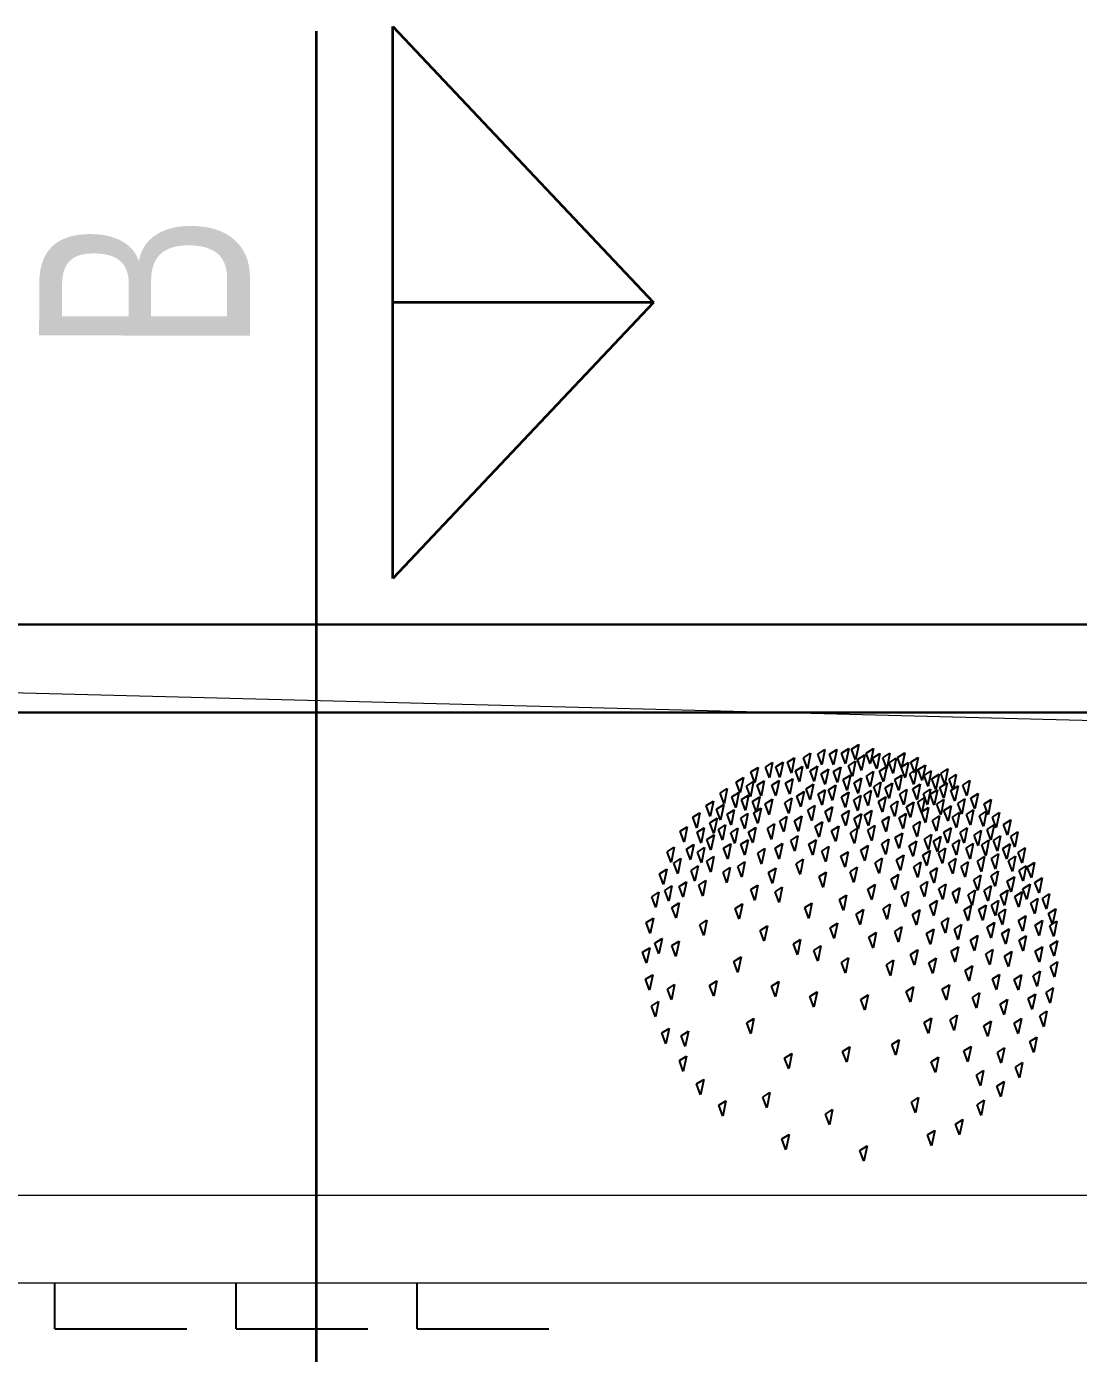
# Model space of a CAD drawing. Header units: inches. Extents: x -7543 to -822, y 102837 to 190349.
# Drawn here: x -837.17709 to -837.16512, y 102837.14328 to 102837.1584 of the extents above; entities that cross this region are included whole.
import ezdxf

# ---------------------------------------------------------------- set-up
doc = ezdxf.new("R2010")
doc.units = ezdxf.units.IN
doc.header["$MEASUREMENT"] = 0
doc.linetypes.add('ACAD_ISO03W100', pattern=[30, 12, -18])
doc.linetypes.add('DASHED2', pattern=[9.525, 6.35, -3.175])
for name, color, linetype, lineweight in [('ARSA', 7, 'Continuous', 30), ('BİTKİ', 96, 'Continuous', 25), ('TARAMA', 8, 'Continuous', 25), ('YAZI', 7, 'Continuous', 25), ('ÇEKME MESAFESİ', 7, 'Continuous', 20)]:
    doc.layers.add(name, color=color, linetype=linetype, lineweight=lineweight)
doc.layers.add('BALKON', color=7, linetype='Continuous', lineweight=20, true_color=0xffaaa9)
doc.layers.add('DUVAR', color=7, linetype='Continuous', lineweight=35, true_color=0xfc4642)
doc.styles.add('İSİM', font='arial.ttf', dxfattribs={"width": 0.7, "height": 50})

msp = doc.modelspace()

# ---------------------------------------------------------------- linework, layer by layer
at = {"layer": 'ARSA', "color": 40}
for p, q in [((-837.183996, 102837.151588), (-837.134602, 102837.151588)), ((-837.183996, 102837.150588), (-837.135602, 102837.150588))]:
    msp.add_line(p, q, dxfattribs=at)
at = {"layer": 'BALKON'}
for p, q in [((-837.185746, 102837.145087), (-837.147621, 102837.145087)), ((-837.185746, 102837.144087), (-837.147621, 102837.144087))]:
    msp.add_line(p, q, dxfattribs=at)
at = {"layer": 'BİTKİ'}
for p, q in [((-837.168247, 102837.150069), (-837.168166, 102837.150121)), ((-837.168166, 102837.150121), (-837.168202, 102837.149946)), ((-837.168085, 102837.150112), (-837.168003, 102837.150164)), ((-837.168039, 102837.149989), (-837.168085, 102837.150112)), ((-837.168003, 102837.150164), (-837.168039, 102837.149989)), ((-837.16795, 102837.150112), (-837.167868, 102837.150165)), ((-837.167904, 102837.14999), (-837.16795, 102837.150112)), ((-837.167868, 102837.150165), (-837.167904, 102837.14999)), ((-837.167812, 102837.150124), (-837.167731, 102837.150177)), ((-837.167767, 102837.150002), (-837.167812, 102837.150124)), ((-837.167731, 102837.150177), (-837.167767, 102837.150002)), ((-837.167654, 102837.150046), (-837.167699, 102837.150168)), ((-837.167618, 102837.150221), (-837.167654, 102837.150046)), ((-837.167533, 102837.150123), (-837.167451, 102837.150175)), ((-837.167487, 102837.15), (-837.167533, 102837.150123)), ((-837.167451, 102837.150175), (-837.167487, 102837.15)), ((-837.167459, 102837.150065), (-837.167377, 102837.150118)), ((-837.167377, 102837.150118), (-837.167413, 102837.149943)), ((-837.167345, 102837.150071), (-837.167264, 102837.150124)), ((-837.167264, 102837.150124), (-837.167299, 102837.149949)), ((-837.167176, 102837.150075), (-837.167094, 102837.150127)), ((-837.167094, 102837.150127), (-837.16713, 102837.149952)), ((-837.168846, 102837.149909), (-837.168764, 102837.149961)), ((-837.168764, 102837.149961), (-837.1688, 102837.149786)), ((-837.16868, 102837.149963), (-837.168598, 102837.150015)), ((-837.168634, 102837.14984), (-837.16868, 102837.149963)), ((-837.168598, 102837.150015), (-837.168634, 102837.14984)), ((-837.168561, 102837.149968), (-837.168479, 102837.15002)), ((-837.168515, 102837.149845), (-837.168561, 102837.149968)), ((-837.168479, 102837.15002), (-837.168515, 102837.149845)), ((-837.168429, 102837.150019), (-837.168348, 102837.150071)), ((-837.168383, 102837.149896), (-837.168429, 102837.150019)), ((-837.168348, 102837.150071), (-837.168383, 102837.149896)), ((-837.168339, 102837.14992), (-837.168257, 102837.149972)), ((-837.168257, 102837.149972), (-837.168293, 102837.149797)), ((-837.168202, 102837.149946), (-837.168247, 102837.150069)), ((-837.16817, 102837.149923), (-837.168088, 102837.149976)), ((-837.168088, 102837.149976), (-837.168124, 102837.149801)), ((-837.167904, 102837.149913), (-837.167822, 102837.149965)), ((-837.167822, 102837.149965), (-837.167858, 102837.14979)), ((-837.167734, 102837.149979), (-837.167653, 102837.150031)), ((-837.167689, 102837.149856), (-837.167734, 102837.149979)), ((-837.167653, 102837.150031), (-837.167689, 102837.149856)), ((-837.167631, 102837.15005), (-837.167549, 102837.150102)), ((-837.167585, 102837.149927), (-837.167631, 102837.15005)), ((-837.167549, 102837.150102), (-837.167585, 102837.149927)), ((-837.167413, 102837.149943), (-837.167459, 102837.150065)), ((-837.167381, 102837.149919), (-837.167299, 102837.149972)), ((-837.167299, 102837.149949), (-837.167345, 102837.150071)), ((-837.167299, 102837.149972), (-837.167335, 102837.149797)), ((-837.167271, 102837.150014), (-837.16719, 102837.150066)), ((-837.167225, 102837.149891), (-837.167271, 102837.150014)), ((-837.16719, 102837.150066), (-837.167225, 102837.149891)), ((-837.16713, 102837.149952), (-837.167176, 102837.150075)), ((-837.167134, 102837.149964), (-837.167052, 102837.150016)), ((-837.167088, 102837.149841), (-837.167134, 102837.149964)), ((-837.167052, 102837.150016), (-837.167088, 102837.149841)), ((-837.167023, 102837.150021), (-837.166941, 102837.150073)), ((-837.166977, 102837.149898), (-837.167023, 102837.150021)), ((-837.166941, 102837.150073), (-837.166977, 102837.149898)), ((-837.16694, 102837.149936), (-837.166858, 102837.149988)), ((-837.166858, 102837.149988), (-837.166894, 102837.149813)), ((-837.169012, 102837.149792), (-837.16893, 102837.149845)), ((-837.16893, 102837.149845), (-837.168966, 102837.14967)), ((-837.1688, 102837.149786), (-837.168846, 102837.149909)), ((-837.168606, 102837.14976), (-837.168525, 102837.149813)), ((-837.168525, 102837.149813), (-837.168561, 102837.149638)), ((-837.16845, 102837.14978), (-837.168368, 102837.149832)), ((-837.168368, 102837.149832), (-837.168404, 102837.149657)), ((-837.168293, 102837.149797), (-837.168339, 102837.14992)), ((-837.168124, 102837.149801), (-837.16817, 102837.149923)), ((-837.168045, 102837.149889), (-837.167963, 102837.149941)), ((-837.167999, 102837.149766), (-837.168045, 102837.149889)), ((-837.167963, 102837.149941), (-837.167999, 102837.149766)), ((-837.167858, 102837.14979), (-837.167904, 102837.149913)), ((-837.167794, 102837.149821), (-837.167713, 102837.149873)), ((-837.167749, 102837.149698), (-837.167794, 102837.149821)), ((-837.167713, 102837.149873), (-837.167749, 102837.149698)), ((-837.167531, 102837.149861), (-837.16745, 102837.149913)), ((-837.16745, 102837.149913), (-837.167486, 102837.149738)), ((-837.167335, 102837.149797), (-837.167381, 102837.149919)), ((-837.167037, 102837.149888), (-837.166955, 102837.14994)), ((-837.166991, 102837.149765), (-837.167037, 102837.149888)), ((-837.166955, 102837.14994), (-837.166991, 102837.149765)), ((-837.166894, 102837.149813), (-837.16694, 102837.149936)), ((-837.166874, 102837.149868), (-837.166793, 102837.14992)), ((-837.166828, 102837.149745), (-837.166874, 102837.149868)), ((-837.166793, 102837.14992), (-837.166828, 102837.149745)), ((-837.166738, 102837.149708), (-837.166784, 102837.149831)), ((-837.166702, 102837.149883), (-837.166738, 102837.149708)), ((-837.166683, 102837.149891), (-837.166602, 102837.149943)), ((-837.166637, 102837.149768), (-837.166683, 102837.149891)), ((-837.166602, 102837.149943), (-837.166637, 102837.149768)), ((-837.166588, 102837.149827), (-837.166507, 102837.14988)), ((-837.166543, 102837.149705), (-837.166588, 102837.149827)), ((-837.166507, 102837.14988), (-837.166543, 102837.149705)), ((-837.166433, 102837.14976), (-837.166352, 102837.149812)), ((-837.166352, 102837.149812), (-837.166388, 102837.149637)), ((-837.169197, 102837.149668), (-837.169115, 102837.149721)), ((-837.169151, 102837.149546), (-837.169197, 102837.149668)), ((-837.169115, 102837.149721), (-837.169151, 102837.149546)), ((-837.169064, 102837.149624), (-837.168982, 102837.149676)), ((-837.168982, 102837.149676), (-837.169018, 102837.149501)), ((-837.168966, 102837.14967), (-837.169012, 102837.149792)), ((-837.168895, 102837.149748), (-837.168814, 102837.1498)), ((-837.16885, 102837.149625), (-837.168895, 102837.149748)), ((-837.168814, 102837.1498), (-837.16885, 102837.149625)), ((-837.168775, 102837.149757), (-837.168694, 102837.149809)), ((-837.16873, 102837.149634), (-837.168775, 102837.149757)), ((-837.168694, 102837.149809), (-837.16873, 102837.149634)), ((-837.168561, 102837.149638), (-837.168606, 102837.14976)), ((-837.168404, 102837.149657), (-837.16845, 102837.14978)), ((-837.168322, 102837.149633), (-837.16824, 102837.149685)), ((-837.168215, 102837.149716), (-837.168134, 102837.149768)), ((-837.168081, 102837.149654), (-837.167999, 102837.149706)), ((-837.167961, 102837.149704), (-837.167879, 102837.149757)), ((-837.167814, 102837.149627), (-837.167732, 102837.149679)), ((-837.16727, 102837.149605), (-837.167316, 102837.149727)), ((-837.167, 102837.149716), (-837.166918, 102837.149768)), ((-837.166918, 102837.149768), (-837.166954, 102837.149593)), ((-837.1668, 102837.149711), (-837.166835, 102837.149536)), ((-837.166804, 102837.149654), (-837.166722, 102837.149706)), ((-837.166722, 102837.149706), (-837.166758, 102837.149531)), ((-837.166693, 102837.149731), (-837.166612, 102837.149784)), ((-837.166647, 102837.149609), (-837.166693, 102837.149731)), ((-837.166612, 102837.149784), (-837.166647, 102837.149609)), ((-837.166568, 102837.149697), (-837.166486, 102837.14975)), ((-837.166522, 102837.149575), (-837.166568, 102837.149697)), ((-837.166486, 102837.14975), (-837.166522, 102837.149575)), ((-837.166388, 102837.149637), (-837.166433, 102837.14976)), ((-837.16634, 102837.14961), (-837.166258, 102837.149662)), ((-837.166258, 102837.149662), (-837.166294, 102837.149487)), ((-837.169354, 102837.149525), (-837.169272, 102837.149577)), ((-837.169308, 102837.149402), (-837.169354, 102837.149525)), ((-837.169272, 102837.149577), (-837.169308, 102837.149402)), ((-837.169236, 102837.149484), (-837.169155, 102837.149537)), ((-837.169155, 102837.149537), (-837.16919, 102837.149361)), ((-837.169018, 102837.149501), (-837.169064, 102837.149624)), ((-837.168954, 102837.149594), (-837.168873, 102837.149646)), ((-837.168873, 102837.149646), (-837.168908, 102837.149471)), ((-837.168826, 102837.149571), (-837.168744, 102837.149624)), ((-837.168744, 102837.149624), (-837.16878, 102837.149449)), ((-837.168682, 102837.149544), (-837.1686, 102837.149597)), ((-837.1686, 102837.149597), (-837.168636, 102837.149422)), ((-837.16846, 102837.149558), (-837.168378, 102837.149611)), ((-837.168414, 102837.149436), (-837.16846, 102837.149558)), ((-837.167918, 102837.14951), (-837.167954, 102837.149335)), ((-837.167768, 102837.149504), (-837.167814, 102837.149627)), ((-837.167673, 102837.149588), (-837.167592, 102837.149641)), ((-837.167208, 102837.149401), (-837.167254, 102837.149524)), ((-837.166865, 102837.149616), (-837.1669, 102837.149441)), ((-837.166758, 102837.149531), (-837.166804, 102837.149654)), ((-837.166728, 102837.149542), (-837.166647, 102837.149594)), ((-837.166682, 102837.149419), (-837.166728, 102837.149542)), ((-837.166647, 102837.149594), (-837.166682, 102837.149419)), ((-837.166647, 102837.14947), (-837.166565, 102837.149522)), ((-837.166565, 102837.149522), (-837.166601, 102837.149347)), ((-837.16649, 102837.149551), (-837.166409, 102837.149604)), ((-837.166445, 102837.149429), (-837.16649, 102837.149551)), ((-837.166409, 102837.149604), (-837.166445, 102837.149429)), ((-837.166294, 102837.149487), (-837.16634, 102837.14961)), ((-837.16619, 102837.149544), (-837.166108, 102837.149596)), ((-837.166144, 102837.149421), (-837.16619, 102837.149544)), ((-837.166108, 102837.149596), (-837.166144, 102837.149421)), ((-837.169508, 102837.149392), (-837.169426, 102837.149445)), ((-837.169462, 102837.14927), (-837.169508, 102837.149392)), ((-837.169426, 102837.149445), (-837.169462, 102837.14927)), ((-837.169312, 102837.14933), (-837.16923, 102837.149383)), ((-837.16923, 102837.149383), (-837.169266, 102837.149208)), ((-837.16919, 102837.149361), (-837.169236, 102837.149484)), ((-837.169117, 102837.149427), (-837.169036, 102837.149479)), ((-837.169072, 102837.149304), (-837.169117, 102837.149427)), ((-837.169036, 102837.149479), (-837.169072, 102837.149304)), ((-837.16747, 102837.149471), (-837.167506, 102837.149295)), ((-837.166779, 102837.149356), (-837.166697, 102837.149409)), ((-837.166733, 102837.149234), (-837.166779, 102837.149356)), ((-837.166697, 102837.149409), (-837.166733, 102837.149234)), ((-837.166601, 102837.149347), (-837.166647, 102837.14947)), ((-837.16655, 102837.149393), (-837.166469, 102837.149446)), ((-837.166505, 102837.149271), (-837.16655, 102837.149393)), ((-837.166469, 102837.149446), (-837.166505, 102837.149271)), ((-837.166391, 102837.149425), (-837.166309, 102837.149477)), ((-837.166345, 102837.149302), (-837.166391, 102837.149425)), ((-837.166309, 102837.149477), (-837.166345, 102837.149302)), ((-837.166243, 102837.149409), (-837.166162, 102837.149462)), ((-837.166198, 102837.149287), (-837.166243, 102837.149409)), ((-837.166162, 102837.149462), (-837.166198, 102837.149287)), ((-837.166096, 102837.149394), (-837.166015, 102837.149446)), ((-837.166051, 102837.149271), (-837.166096, 102837.149394)), ((-837.166015, 102837.149446), (-837.166051, 102837.149271)), ((-837.165968, 102837.149309), (-837.165887, 102837.149362)), ((-837.165887, 102837.149362), (-837.165923, 102837.149187)), ((-837.169652, 102837.149233), (-837.169571, 102837.149285)), ((-837.169606, 102837.14911), (-837.169652, 102837.149233)), ((-837.169571, 102837.149285), (-837.169606, 102837.14911)), ((-837.169459, 102837.149221), (-837.169378, 102837.149274)), ((-837.169413, 102837.149099), (-837.169459, 102837.149221)), ((-837.169378, 102837.149274), (-837.169413, 102837.149099)), ((-837.169266, 102837.149208), (-837.169312, 102837.14933)), ((-837.169215, 102837.149254), (-837.169133, 102837.149307)), ((-837.169169, 102837.149132), (-837.169215, 102837.149254)), ((-837.169133, 102837.149307), (-837.169169, 102837.149132)), ((-837.169074, 102837.149216), (-837.168993, 102837.149268)), ((-837.169029, 102837.149093), (-837.169074, 102837.149216)), ((-837.168993, 102837.149268), (-837.169029, 102837.149093)), ((-837.168871, 102837.149222), (-837.168789, 102837.149275)), ((-837.168471, 102837.149227), (-837.168517, 102837.14935)), ((-837.168068, 102837.149167), (-837.168113, 102837.149289)), ((-837.168032, 102837.149342), (-837.168068, 102837.149167)), ((-837.16788, 102837.149115), (-837.167926, 102837.149238)), ((-837.167844, 102837.14929), (-837.16788, 102837.149115)), ((-837.167667, 102837.149095), (-837.167713, 102837.149217)), ((-837.167631, 102837.14927), (-837.167667, 102837.149095)), ((-837.167469, 102837.149123), (-837.167515, 102837.149246)), ((-837.167433, 102837.149299), (-837.167469, 102837.149123)), ((-837.167202, 102837.149161), (-837.16712, 102837.149213)), ((-837.16712, 102837.149213), (-837.167156, 102837.149038)), ((-837.166998, 102837.149292), (-837.166917, 102837.149344)), ((-837.166952, 102837.149169), (-837.166998, 102837.149292)), ((-837.166917, 102837.149344), (-837.166952, 102837.149169)), ((-837.166648, 102837.149221), (-837.166566, 102837.149273)), ((-837.166602, 102837.149098), (-837.166648, 102837.149221)), ((-837.166566, 102837.149273), (-837.166602, 102837.149098)), ((-837.166463, 102837.14922), (-837.166382, 102837.149273)), ((-837.166417, 102837.149098), (-837.166463, 102837.14922)), ((-837.166382, 102837.149273), (-837.166417, 102837.149098)), ((-837.166304, 102837.149189), (-837.166222, 102837.149242)), ((-837.166222, 102837.149242), (-837.166258, 102837.149066)), ((-837.166157, 102837.149253), (-837.166076, 102837.149305)), ((-837.166112, 102837.14913), (-837.166157, 102837.149253)), ((-837.166076, 102837.149305), (-837.166112, 102837.14913)), ((-837.165923, 102837.149187), (-837.165968, 102837.149309)), ((-837.165887, 102837.149175), (-837.165806, 102837.149227)), ((-837.165806, 102837.149227), (-837.165842, 102837.149052)), ((-837.169579, 102837.14903), (-837.169497, 102837.149082)), ((-837.169497, 102837.149082), (-837.169533, 102837.148907)), ((-837.169347, 102837.149141), (-837.169265, 102837.149193)), ((-837.169301, 102837.149018), (-837.169347, 102837.149141)), ((-837.169265, 102837.149193), (-837.169301, 102837.149018)), ((-837.168392, 102837.149129), (-837.168311, 102837.149181)), ((-837.168311, 102837.149181), (-837.168347, 102837.149006)), ((-837.168186, 102837.149085), (-837.168104, 102837.149137)), ((-837.16814, 102837.148962), (-837.168186, 102837.149085)), ((-837.168104, 102837.149137), (-837.16814, 102837.148962)), ((-837.168039, 102837.149008), (-837.167957, 102837.14906)), ((-837.167957, 102837.14906), (-837.167993, 102837.148885)), ((-837.167594, 102837.149019), (-837.167512, 102837.149071)), ((-837.167512, 102837.149071), (-837.167548, 102837.148896)), ((-837.167355, 102837.149091), (-837.167274, 102837.149143)), ((-837.16731, 102837.148968), (-837.167355, 102837.149091)), ((-837.167274, 102837.149143), (-837.16731, 102837.148968)), ((-837.167156, 102837.149038), (-837.167202, 102837.149161)), ((-837.167043, 102837.149067), (-837.166961, 102837.14912)), ((-837.166997, 102837.148945), (-837.167043, 102837.149067)), ((-837.166961, 102837.14912), (-837.166997, 102837.148945)), ((-837.16687, 102837.149145), (-837.166789, 102837.149197)), ((-837.166825, 102837.149022), (-837.16687, 102837.149145)), ((-837.166789, 102837.149197), (-837.166825, 102837.149022)), ((-837.166765, 102837.14912), (-837.166683, 102837.149173)), ((-837.166719, 102837.148997), (-837.166765, 102837.14912)), ((-837.166683, 102837.149173), (-837.166719, 102837.148997)), ((-837.166551, 102837.149082), (-837.16647, 102837.149135)), ((-837.166506, 102837.14896), (-837.166551, 102837.149082)), ((-837.16647, 102837.149135), (-837.166506, 102837.14896)), ((-837.166395, 102837.14904), (-837.166313, 102837.149092)), ((-837.166313, 102837.149092), (-837.166349, 102837.148917)), ((-837.166258, 102837.149066), (-837.166304, 102837.149189)), ((-837.166216, 102837.149078), (-837.166135, 102837.149131)), ((-837.166171, 102837.148955), (-837.166216, 102837.149078)), ((-837.166135, 102837.149131), (-837.166171, 102837.148955)), ((-837.166085, 102837.149129), (-837.166003, 102837.149182)), ((-837.166039, 102837.149007), (-837.166085, 102837.149129)), ((-837.166003, 102837.149182), (-837.166039, 102837.149007)), ((-837.165976, 102837.149037), (-837.165894, 102837.14909)), ((-837.165894, 102837.14909), (-837.16593, 102837.148915)), ((-837.165842, 102837.149052), (-837.165887, 102837.149175)), ((-837.1698, 102837.148999), (-837.169718, 102837.149051)), ((-837.169754, 102837.148876), (-837.1698, 102837.148999)), ((-837.169718, 102837.149051), (-837.169754, 102837.148876)), ((-837.169723, 102837.14887), (-837.169642, 102837.148922)), ((-837.169642, 102837.148922), (-837.169677, 102837.148747)), ((-837.169533, 102837.148907), (-837.169579, 102837.14903)), ((-837.169454, 102837.148996), (-837.169372, 102837.149048)), ((-837.169408, 102837.148873), (-837.169454, 102837.148996)), ((-837.169372, 102837.149048), (-837.169408, 102837.148873)), ((-837.168331, 102837.148863), (-837.168249, 102837.148915)), ((-837.168249, 102837.148915), (-837.168285, 102837.14874)), ((-837.167993, 102837.148885), (-837.168039, 102837.149008)), ((-837.16782, 102837.148948), (-837.167739, 102837.149)), ((-837.167774, 102837.148825), (-837.16782, 102837.148948)), ((-837.167739, 102837.149), (-837.167774, 102837.148825)), ((-837.167548, 102837.148896), (-837.167594, 102837.149019)), ((-837.167431, 102837.148875), (-837.16735, 102837.148927)), ((-837.16735, 102837.148927), (-837.167386, 102837.148752)), ((-837.167187, 102837.148908), (-837.167106, 102837.14896)), ((-837.167141, 102837.148785), (-837.167187, 102837.148908)), ((-837.167106, 102837.14896), (-837.167141, 102837.148785)), ((-837.166886, 102837.148962), (-837.166805, 102837.149015)), ((-837.166841, 102837.14884), (-837.166886, 102837.148962)), ((-837.166805, 102837.149015), (-837.166841, 102837.14884)), ((-837.166711, 102837.148989), (-837.16663, 102837.149042)), ((-837.166665, 102837.148867), (-837.166711, 102837.148989)), ((-837.16663, 102837.149042), (-837.166665, 102837.148867)), ((-837.166349, 102837.148917), (-837.166395, 102837.14904)), ((-837.166267, 102837.148893), (-837.166185, 102837.148945)), ((-837.166185, 102837.148945), (-837.166221, 102837.14877)), ((-837.166107, 102837.148924), (-837.166026, 102837.148976)), ((-837.166062, 102837.148801), (-837.166107, 102837.148924)), ((-837.166026, 102837.148976), (-837.166062, 102837.148801)), ((-837.16593, 102837.148915), (-837.165976, 102837.149037)), ((-837.165913, 102837.148896), (-837.165832, 102837.148948)), ((-837.165832, 102837.148948), (-837.165868, 102837.148773)), ((-837.165804, 102837.14899), (-837.165722, 102837.149043)), ((-837.165758, 102837.148868), (-837.165804, 102837.14899)), ((-837.165722, 102837.149043), (-837.165758, 102837.148868)), ((-837.169885, 102837.148748), (-837.169804, 102837.148801)), ((-837.169804, 102837.148801), (-837.16984, 102837.148626)), ((-837.169677, 102837.148747), (-837.169723, 102837.14887)), ((-837.169527, 102837.148787), (-837.169446, 102837.14884)), ((-837.169482, 102837.148665), (-837.169527, 102837.148787)), ((-837.169446, 102837.14884), (-837.169482, 102837.148665)), ((-837.168644, 102837.148762), (-837.168562, 102837.148814)), ((-837.168285, 102837.14874), (-837.168331, 102837.148863)), ((-837.168068, 102837.148717), (-837.167987, 102837.148769)), ((-837.167987, 102837.148769), (-837.168022, 102837.148594)), ((-837.167717, 102837.14877), (-837.167636, 102837.148823)), ((-837.167672, 102837.148648), (-837.167717, 102837.14877)), ((-837.167636, 102837.148823), (-837.167672, 102837.148648)), ((-837.167386, 102837.148752), (-837.167431, 102837.148875)), ((-837.16699, 102837.148829), (-837.166909, 102837.148881)), ((-837.166944, 102837.148706), (-837.16699, 102837.148829)), ((-837.166909, 102837.148881), (-837.166944, 102837.148706)), ((-837.166806, 102837.148766), (-837.166724, 102837.148818)), ((-837.16676, 102837.148643), (-837.166806, 102837.148766)), ((-837.166724, 102837.148818), (-837.16676, 102837.148643)), ((-837.166221, 102837.14877), (-837.166267, 102837.148893)), ((-837.166111, 102837.148726), (-837.16603, 102837.148778)), ((-837.16603, 102837.148778), (-837.166065, 102837.148603)), ((-837.165868, 102837.148773), (-837.165913, 102837.148896)), ((-837.165792, 102837.148788), (-837.16571, 102837.14884)), ((-837.165746, 102837.148665), (-837.165792, 102837.148788)), ((-837.16571, 102837.14884), (-837.165746, 102837.148665)), ((-837.165698, 102837.148824), (-837.165616, 102837.148877)), ((-837.165652, 102837.148702), (-837.165698, 102837.148824)), ((-837.165616, 102837.148877), (-837.165652, 102837.148702)), ((-837.16984, 102837.148626), (-837.169885, 102837.148748)), ((-837.169825, 102837.148558), (-837.169744, 102837.14861)), ((-837.169744, 102837.14861), (-837.16978, 102837.148435)), ((-837.169661, 102837.148604), (-837.16958, 102837.148657)), ((-837.169616, 102837.148481), (-837.169661, 102837.148604)), ((-837.16958, 102837.148657), (-837.169616, 102837.148481)), ((-837.169439, 102837.148618), (-837.169358, 102837.148671)), ((-837.169393, 102837.148495), (-837.169439, 102837.148618)), ((-837.169358, 102837.148671), (-837.169393, 102837.148495)), ((-837.168848, 102837.148569), (-837.168766, 102837.148621)), ((-837.168766, 102837.148621), (-837.168802, 102837.148446)), ((-837.168022, 102837.148594), (-837.168068, 102837.148717)), ((-837.167514, 102837.148573), (-837.167432, 102837.148626)), ((-837.167432, 102837.148626), (-837.167468, 102837.148451)), ((-837.167247, 102837.148687), (-837.167166, 102837.14874)), ((-837.167202, 102837.148565), (-837.167247, 102837.148687)), ((-837.167166, 102837.14874), (-837.167202, 102837.148565)), ((-837.166916, 102837.148609), (-837.166834, 102837.148662)), ((-837.16687, 102837.148487), (-837.166916, 102837.148609)), ((-837.166834, 102837.148662), (-837.16687, 102837.148487)), ((-837.166706, 102837.148577), (-837.166625, 102837.148629)), ((-837.166308, 102837.14868), (-837.166227, 102837.148732)), ((-837.166263, 102837.148557), (-837.166308, 102837.14868)), ((-837.166227, 102837.148732), (-837.166263, 102837.148557)), ((-837.16619, 102837.14856), (-837.166108, 102837.148613)), ((-837.166108, 102837.148613), (-837.166144, 102837.148438)), ((-837.166065, 102837.148603), (-837.166111, 102837.148726)), ((-837.165927, 102837.148663), (-837.165845, 102837.148715)), ((-837.165881, 102837.14854), (-837.165927, 102837.148663)), ((-837.165845, 102837.148715), (-837.165881, 102837.14854)), ((-837.165749, 102837.148577), (-837.165667, 102837.148629)), ((-837.165667, 102837.148629), (-837.165703, 102837.148454)), ((-837.165611, 102837.148651), (-837.165529, 102837.148703)), ((-837.165565, 102837.148528), (-837.165611, 102837.148651)), ((-837.165529, 102837.148703), (-837.165565, 102837.148528)), ((-837.169928, 102837.148363), (-837.169974, 102837.148486)), ((-837.167837, 102837.148454), (-837.167756, 102837.148507)), ((-837.167792, 102837.148332), (-837.167837, 102837.148454)), ((-837.167756, 102837.148507), (-837.167792, 102837.148332)), ((-837.167468, 102837.148451), (-837.167514, 102837.148573)), ((-837.167132, 102837.148494), (-837.167051, 102837.148546)), ((-837.167086, 102837.148371), (-837.167132, 102837.148494)), ((-837.167051, 102837.148546), (-837.167086, 102837.148371)), ((-837.16666, 102837.148454), (-837.166706, 102837.148577)), ((-837.166372, 102837.14851), (-837.16629, 102837.148563)), ((-837.16629, 102837.148563), (-837.166326, 102837.148388)), ((-837.166144, 102837.148438), (-837.16619, 102837.14856)), ((-837.166002, 102837.148509), (-837.165921, 102837.148561)), ((-837.165957, 102837.148386), (-837.166002, 102837.148509)), ((-837.165921, 102837.148561), (-837.165957, 102837.148386)), ((-837.16584, 102837.148489), (-837.165758, 102837.148542)), ((-837.165794, 102837.148367), (-837.16584, 102837.148489)), ((-837.165758, 102837.148542), (-837.165794, 102837.148367)), ((-837.165703, 102837.148454), (-837.165749, 102837.148577)), ((-837.165658, 102837.148415), (-837.165577, 102837.148467)), ((-837.165577, 102837.148467), (-837.165613, 102837.148292)), ((-837.165527, 102837.148466), (-837.165445, 102837.148519)), ((-837.165481, 102837.148344), (-837.165527, 102837.148466)), ((-837.165445, 102837.148519), (-837.165481, 102837.148344)), ((-837.168232, 102837.148363), (-837.16815, 102837.148415)), ((-837.168186, 102837.14824), (-837.168232, 102837.148363)), ((-837.16815, 102837.148415), (-837.168186, 102837.14824)), ((-837.167647, 102837.14829), (-837.167565, 102837.148343)), ((-837.167565, 102837.148343), (-837.167601, 102837.148168)), ((-837.167339, 102837.148351), (-837.167258, 102837.148404)), ((-837.167293, 102837.148229), (-837.167339, 102837.148351)), ((-837.167258, 102837.148404), (-837.167293, 102837.148229)), ((-837.167004, 102837.148285), (-837.166923, 102837.148337)), ((-837.166923, 102837.148337), (-837.166959, 102837.148162)), ((-837.166807, 102837.148393), (-837.166725, 102837.148445)), ((-837.166761, 102837.14827), (-837.166807, 102837.148393)), ((-837.166725, 102837.148445), (-837.166761, 102837.14827)), ((-837.166107, 102837.148392), (-837.166025, 102837.148445)), ((-837.166025, 102837.148445), (-837.166061, 102837.14827)), ((-837.166028, 102837.148292), (-837.165946, 102837.148344)), ((-837.165946, 102837.148344), (-837.165982, 102837.148169)), ((-837.165613, 102837.148292), (-837.165658, 102837.148415)), ((-837.165455, 102837.148297), (-837.165374, 102837.14835)), ((-837.165374, 102837.14835), (-837.16541, 102837.148175)), ((-837.169956, 102837.148245), (-837.169992, 102837.14807)), ((-837.167942, 102837.148134), (-837.16786, 102837.148187)), ((-837.16786, 102837.148187), (-837.167896, 102837.148012)), ((-837.167601, 102837.148168), (-837.167647, 102837.14829)), ((-837.166959, 102837.148162), (-837.167004, 102837.148285)), ((-837.165982, 102837.148169), (-837.166028, 102837.148292)), ((-837.165797, 102837.148216), (-837.165715, 102837.148269)), ((-837.165751, 102837.148094), (-837.165797, 102837.148216)), ((-837.165715, 102837.148269), (-837.165751, 102837.148094)), ((-837.165609, 102837.148165), (-837.165527, 102837.148217)), ((-837.165563, 102837.148042), (-837.165609, 102837.148165)), ((-837.165527, 102837.148217), (-837.165563, 102837.148042)), ((-837.16541, 102837.148175), (-837.165455, 102837.148297)), ((-837.165443, 102837.148157), (-837.165362, 102837.148209)), ((-837.165397, 102837.148034), (-837.165443, 102837.148157)), ((-837.165362, 102837.148209), (-837.165397, 102837.148034)), ((-837.168362, 102837.14795), (-837.16828, 102837.148002)), ((-837.16828, 102837.148002), (-837.168316, 102837.147827)), ((-837.167896, 102837.148012), (-837.167942, 102837.148134)), ((-837.167501, 102837.148026), (-837.167419, 102837.148079)), ((-837.167455, 102837.147903), (-837.167501, 102837.148026)), ((-837.167419, 102837.148079), (-837.167455, 102837.147903)), ((-837.167208, 102837.148092), (-837.167127, 102837.148144)), ((-837.167163, 102837.147969), (-837.167208, 102837.148092)), ((-837.167127, 102837.148144), (-837.167163, 102837.147969)), ((-837.166845, 102837.148067), (-837.166764, 102837.148119)), ((-837.1668, 102837.147944), (-837.166845, 102837.148067)), ((-837.166764, 102837.148119), (-837.1668, 102837.147944)), ((-837.165988, 102837.148069), (-837.165906, 102837.148122)), ((-837.165942, 102837.147947), (-837.165988, 102837.148069)), ((-837.165906, 102837.148122), (-837.165942, 102837.147947)), ((-837.165791, 102837.147991), (-837.16571, 102837.148043)), ((-837.16571, 102837.148043), (-837.165745, 102837.147868)), ((-837.170079, 102837.147855), (-837.169997, 102837.147907)), ((-837.169997, 102837.147907), (-837.170033, 102837.147732)), ((-837.168316, 102837.147827), (-837.168362, 102837.14795)), ((-837.16813, 102837.147874), (-837.168049, 102837.147927)), ((-837.168049, 102837.147927), (-837.168085, 102837.147752)), ((-837.167028, 102837.14783), (-837.166946, 102837.147883)), ((-837.165958, 102837.147812), (-837.165876, 102837.147864)), ((-837.165876, 102837.147864), (-837.165912, 102837.147689)), ((-837.165745, 102837.147868), (-837.165791, 102837.147991)), ((-837.165607, 102837.147866), (-837.165525, 102837.147918)), ((-837.165561, 102837.147743), (-837.165607, 102837.147866)), ((-837.165525, 102837.147918), (-837.165561, 102837.147743)), ((-837.165438, 102837.147931), (-837.165356, 102837.147984)), ((-837.165392, 102837.147809), (-837.165438, 102837.147931)), ((-837.165356, 102837.147984), (-837.165392, 102837.147809)), ((-837.167769, 102837.147616), (-837.167815, 102837.147738)), ((-837.167733, 102837.147791), (-837.167769, 102837.147616)), ((-837.166406, 102837.147648), (-837.166324, 102837.1477)), ((-837.165912, 102837.147689), (-837.165958, 102837.147812)), ((-837.165435, 102837.147694), (-837.165354, 102837.147747)), ((-837.16539, 102837.147571), (-837.165435, 102837.147694)), ((-837.165354, 102837.147747), (-837.16539, 102837.147571)), ((-837.166096, 102837.147551), (-837.166015, 102837.147603)), ((-837.16605, 102837.147428), (-837.166096, 102837.147551)), ((-837.166015, 102837.147603), (-837.16605, 102837.147428)), ((-837.165846, 102837.147545), (-837.165764, 102837.147597)), ((-837.1658, 102837.147422), (-837.165846, 102837.147545)), ((-837.165764, 102837.147597), (-837.1658, 102837.147422)), ((-837.165633, 102837.147586), (-837.165551, 102837.147639)), ((-837.165587, 102837.147464), (-837.165633, 102837.147586)), ((-837.165551, 102837.147639), (-837.165587, 102837.147464)), ((-837.16861, 102837.14747), (-837.168529, 102837.147523)), ((-837.168565, 102837.147348), (-837.16861, 102837.14747)), ((-837.168529, 102837.147523), (-837.168565, 102837.147348)), ((-837.168173, 102837.147351), (-837.168091, 102837.147403)), ((-837.168091, 102837.147403), (-837.168127, 102837.147228)), ((-837.165483, 102837.147396), (-837.165402, 102837.147448)), ((-837.165437, 102837.147273), (-837.165483, 102837.147396)), ((-837.165402, 102837.147448), (-837.165437, 102837.147273)), ((-837.169978, 102837.147242), (-837.169896, 102837.147294)), ((-837.169932, 102837.147119), (-837.169978, 102837.147242)), ((-837.169896, 102837.147294), (-837.169932, 102837.147119)), ((-837.168127, 102837.147228), (-837.168173, 102837.147351)), ((-837.166006, 102837.147265), (-837.165925, 102837.147317)), ((-837.165925, 102837.147317), (-837.165961, 102837.147142)), ((-837.165687, 102837.147327), (-837.165605, 102837.147379)), ((-837.165641, 102837.147204), (-837.165687, 102837.147327)), ((-837.165605, 102837.147379), (-837.165641, 102837.147204)), ((-837.165556, 102837.147129), (-837.165474, 102837.147182)), ((-837.16551, 102837.147007), (-837.165556, 102837.147129)), ((-837.165474, 102837.147182), (-837.16551, 102837.147007)), ((-837.16986, 102837.146936), (-837.169778, 102837.146988)), ((-837.169778, 102837.146988), (-837.169814, 102837.146813)), ((-837.169639, 102837.146904), (-837.169557, 102837.146957)), ((-837.169557, 102837.146957), (-837.169593, 102837.146782)), ((-837.169814, 102837.146813), (-837.16986, 102837.146936)), ((-837.169593, 102837.146782), (-837.169639, 102837.146904)), ((-837.16567, 102837.146837), (-837.165588, 102837.146889)), ((-837.165624, 102837.146714), (-837.16567, 102837.146837)), ((-837.165588, 102837.146889), (-837.165624, 102837.146714)), ((-837.16966, 102837.14662), (-837.169579, 102837.146672)), ((-837.169579, 102837.146672), (-837.169615, 102837.146497)), ((-837.16838, 102837.146701), (-837.168415, 102837.146526)), ((-837.166791, 102837.146608), (-837.166709, 102837.14666)), ((-837.166709, 102837.14666), (-837.166745, 102837.146485)), ((-837.166375, 102837.146608), (-837.166421, 102837.146731)), ((-837.166339, 102837.146783), (-837.166375, 102837.146608)), ((-837.166039, 102837.146714), (-837.165958, 102837.146766)), ((-837.165958, 102837.146766), (-837.165994, 102837.146591)), ((-837.169615, 102837.146497), (-837.16966, 102837.14662)), ((-837.166745, 102837.146485), (-837.166791, 102837.146608)), ((-837.166278, 102837.146455), (-837.166196, 102837.146507)), ((-837.166196, 102837.146507), (-837.166232, 102837.146332)), ((-837.165833, 102837.146545), (-837.165752, 102837.146598)), ((-837.165788, 102837.146423), (-837.165833, 102837.146545)), ((-837.165752, 102837.146598), (-837.165788, 102837.146423)), ((-837.169418, 102837.146232), (-837.169464, 102837.146354)), ((-837.169383, 102837.146407), (-837.169418, 102837.146232)), ((-837.166232, 102837.146332), (-837.166278, 102837.146455)), ((-837.166044, 102837.146329), (-837.165962, 102837.146381)), ((-837.165962, 102837.146381), (-837.165998, 102837.146206)), ((-837.16871, 102837.146205), (-837.168629, 102837.146258)), ((-837.168665, 102837.146083), (-837.16871, 102837.146205)), ((-837.168629, 102837.146258), (-837.168665, 102837.146083)), ((-837.166936, 102837.146199), (-837.166972, 102837.146024)), ((-837.169211, 102837.146111), (-837.16913, 102837.146163)), ((-837.169166, 102837.145988), (-837.169211, 102837.146111)), ((-837.16913, 102837.146163), (-837.169166, 102837.145988)), ((-837.167996, 102837.14601), (-837.167915, 102837.146063)), ((-837.167915, 102837.146063), (-837.16795, 102837.145887)), ((-837.166972, 102837.146024), (-837.167017, 102837.146147)), ((-837.16627, 102837.146117), (-837.166188, 102837.146169)), ((-837.166224, 102837.145994), (-837.16627, 102837.146117)), ((-837.166188, 102837.146169), (-837.166224, 102837.145994)), ((-837.16795, 102837.145887), (-837.167996, 102837.14601)), ((-837.166514, 102837.145897), (-837.166433, 102837.145949)), ((-837.166469, 102837.145774), (-837.166514, 102837.145897)), ((-837.166433, 102837.145949), (-837.166469, 102837.145774)), ((-837.168493, 102837.145728), (-837.168411, 102837.14578)), ((-837.168447, 102837.145605), (-837.168493, 102837.145728)), ((-837.168411, 102837.14578), (-837.168447, 102837.145605)), ((-837.166834, 102837.145773), (-837.166753, 102837.145825)), ((-837.166788, 102837.14565), (-837.166834, 102837.145773)), ((-837.166753, 102837.145825), (-837.166788, 102837.14565)), ((-837.167604, 102837.145597), (-837.167523, 102837.14565)), ((-837.167559, 102837.145475), (-837.167604, 102837.145597)), ((-837.167523, 102837.14565), (-837.167559, 102837.145475))]:
    msp.add_line(p, q, dxfattribs=at)
at = {"layer": 'BİTKİ', "color": 222}
for p, q in [((-837.167699, 102837.150168), (-837.167618, 102837.150221)), ((-837.167669, 102837.149786), (-837.167588, 102837.149839)), ((-837.167588, 102837.149839), (-837.167624, 102837.149664)), ((-837.167486, 102837.149738), (-837.167531, 102837.149861)), ((-837.167206, 102837.149822), (-837.167125, 102837.149874)), ((-837.16716, 102837.149699), (-837.167206, 102837.149822)), ((-837.167125, 102837.149874), (-837.16716, 102837.149699)), ((-837.166784, 102837.149831), (-837.166702, 102837.149883)), ((-837.16824, 102837.149685), (-837.168276, 102837.14951)), ((-837.168169, 102837.149593), (-837.168215, 102837.149716)), ((-837.168134, 102837.149768), (-837.168169, 102837.149593)), ((-837.167999, 102837.149706), (-837.168035, 102837.149531)), ((-837.167915, 102837.149582), (-837.167961, 102837.149704)), ((-837.167879, 102837.149757), (-837.167915, 102837.149582)), ((-837.167732, 102837.149679), (-837.167768, 102837.149504)), ((-837.167624, 102837.149664), (-837.167669, 102837.149786)), ((-837.167557, 102837.149644), (-837.167476, 102837.149696)), ((-837.167476, 102837.149696), (-837.167511, 102837.149521)), ((-837.167447, 102837.149738), (-837.167366, 102837.149791)), ((-837.167402, 102837.149616), (-837.167447, 102837.149738)), ((-837.167366, 102837.149791), (-837.167402, 102837.149616)), ((-837.167316, 102837.149727), (-837.167234, 102837.14978)), ((-837.167234, 102837.14978), (-837.16727, 102837.149605)), ((-837.16715, 102837.149657), (-837.167069, 102837.14971)), ((-837.167069, 102837.14971), (-837.167105, 102837.149534)), ((-837.166954, 102837.149593), (-837.167, 102837.149716)), ((-837.166881, 102837.149658), (-837.1668, 102837.149711)), ((-837.166835, 102837.149536), (-837.166881, 102837.149658)), ((-837.168908, 102837.149471), (-837.168954, 102837.149594)), ((-837.16878, 102837.149449), (-837.168826, 102837.149571)), ((-837.168636, 102837.149422), (-837.168682, 102837.149544)), ((-837.168378, 102837.149611), (-837.168414, 102837.149436)), ((-837.168276, 102837.14951), (-837.168322, 102837.149633)), ((-837.168197, 102837.149474), (-837.168116, 102837.149527)), ((-837.168116, 102837.149527), (-837.168151, 102837.149351)), ((-837.168035, 102837.149531), (-837.168081, 102837.149654)), ((-837.168, 102837.149458), (-837.167918, 102837.14951)), ((-837.167627, 102837.149466), (-837.167673, 102837.149588)), ((-837.167592, 102837.149641), (-837.167627, 102837.149466)), ((-837.167511, 102837.149521), (-837.167557, 102837.149644)), ((-837.167391, 102837.149574), (-837.16731, 102837.149626)), ((-837.167346, 102837.149451), (-837.167391, 102837.149574)), ((-837.16731, 102837.149626), (-837.167346, 102837.149451)), ((-837.167254, 102837.149524), (-837.167172, 102837.149576)), ((-837.167172, 102837.149576), (-837.167208, 102837.149401)), ((-837.167105, 102837.149534), (-837.16715, 102837.149657)), ((-837.167072, 102837.149511), (-837.166991, 102837.149564)), ((-837.167027, 102837.149389), (-837.167072, 102837.149511)), ((-837.166991, 102837.149564), (-837.167027, 102837.149389)), ((-837.166946, 102837.149564), (-837.166865, 102837.149616)), ((-837.1669, 102837.149441), (-837.166946, 102837.149564)), ((-837.168961, 102837.149384), (-837.16888, 102837.149436)), ((-837.168915, 102837.149261), (-837.168961, 102837.149384)), ((-837.16888, 102837.149436), (-837.168915, 102837.149261)), ((-837.168811, 102837.149443), (-837.168729, 102837.149495)), ((-837.168765, 102837.14932), (-837.168811, 102837.149443)), ((-837.168729, 102837.149495), (-837.168765, 102837.14932)), ((-837.168517, 102837.14935), (-837.168435, 102837.149402)), ((-837.168435, 102837.149402), (-837.168471, 102837.149227)), ((-837.168348, 102837.149353), (-837.168266, 102837.149406)), ((-837.168266, 102837.149406), (-837.168302, 102837.149231)), ((-837.168151, 102837.149351), (-837.168197, 102837.149474)), ((-837.167954, 102837.149335), (-837.168, 102837.149458)), ((-837.167809, 102837.149418), (-837.167728, 102837.14947)), ((-837.167764, 102837.149295), (-837.167809, 102837.149418)), ((-837.167728, 102837.14947), (-837.167764, 102837.149295)), ((-837.167669, 102837.149379), (-837.167587, 102837.149432)), ((-837.167623, 102837.149257), (-837.167669, 102837.149379)), ((-837.167587, 102837.149432), (-837.167623, 102837.149257)), ((-837.167552, 102837.149418), (-837.16747, 102837.149471)), ((-837.167506, 102837.149295), (-837.167552, 102837.149418)), ((-837.167352, 102837.149351), (-837.16727, 102837.149403)), ((-837.16727, 102837.149403), (-837.167306, 102837.149228)), ((-837.167157, 102837.149385), (-837.167076, 102837.149437)), ((-837.167112, 102837.149262), (-837.167157, 102837.149385)), ((-837.167076, 102837.149437), (-837.167112, 102837.149262)), ((-837.166904, 102837.149453), (-837.166822, 102837.149505)), ((-837.166858, 102837.14933), (-837.166904, 102837.149453)), ((-837.166822, 102837.149505), (-837.166858, 102837.14933)), ((-837.168825, 102837.1491), (-837.168871, 102837.149222)), ((-837.168789, 102837.149275), (-837.168825, 102837.1491)), ((-837.168658, 102837.149264), (-837.168576, 102837.149316)), ((-837.168612, 102837.149141), (-837.168658, 102837.149264)), ((-837.168576, 102837.149316), (-837.168612, 102837.149141)), ((-837.168302, 102837.149231), (-837.168348, 102837.149353)), ((-837.168113, 102837.149289), (-837.168032, 102837.149342)), ((-837.167926, 102837.149238), (-837.167844, 102837.14929)), ((-837.167713, 102837.149217), (-837.167631, 102837.14927)), ((-837.167515, 102837.149246), (-837.167433, 102837.149299)), ((-837.167306, 102837.149228), (-837.167352, 102837.149351)), ((-837.169156, 102837.149039), (-837.169075, 102837.149091)), ((-837.169075, 102837.149091), (-837.16911, 102837.148916)), ((-837.168959, 102837.149085), (-837.168877, 102837.149137)), ((-837.168913, 102837.148962), (-837.168959, 102837.149085)), ((-837.168877, 102837.149137), (-837.168913, 102837.148962)), ((-837.168568, 102837.14904), (-837.168486, 102837.149092)), ((-837.168486, 102837.149092), (-837.168522, 102837.148917)), ((-837.168347, 102837.149006), (-837.168392, 102837.149129)), ((-837.169348, 102837.148892), (-837.169266, 102837.148944)), ((-837.169266, 102837.148944), (-837.169302, 102837.148769)), ((-837.16911, 102837.148916), (-837.169156, 102837.149039)), ((-837.168768, 102837.148983), (-837.168687, 102837.149035)), ((-837.168723, 102837.14886), (-837.168768, 102837.148983)), ((-837.168687, 102837.149035), (-837.168723, 102837.14886)), ((-837.168522, 102837.148917), (-837.168568, 102837.14904)), ((-837.166593, 102837.14887), (-837.166511, 102837.148922)), ((-837.166511, 102837.148922), (-837.166547, 102837.148747)), ((-837.169302, 102837.148769), (-837.169348, 102837.148892)), ((-837.169163, 102837.148767), (-837.169082, 102837.148819)), ((-837.169118, 102837.148644), (-837.169163, 102837.148767)), ((-837.169082, 102837.148819), (-837.169118, 102837.148644)), ((-837.168994, 102837.148833), (-837.168913, 102837.148885)), ((-837.168948, 102837.14871), (-837.168994, 102837.148833)), ((-837.168913, 102837.148885), (-837.168948, 102837.14871)), ((-837.168598, 102837.148639), (-837.168644, 102837.148762)), ((-837.168562, 102837.148814), (-837.168598, 102837.148639)), ((-837.166547, 102837.148747), (-837.166593, 102837.14887)), ((-837.166452, 102837.148831), (-837.16637, 102837.148884)), ((-837.166406, 102837.148709), (-837.166452, 102837.148831)), ((-837.16637, 102837.148884), (-837.166406, 102837.148709)), ((-837.166625, 102837.148629), (-837.16666, 102837.148454)), ((-837.169974, 102837.148486), (-837.169892, 102837.148539)), ((-837.169892, 102837.148539), (-837.169928, 102837.148363)), ((-837.16978, 102837.148435), (-837.169825, 102837.148558)), ((-837.168802, 102837.148446), (-837.168848, 102837.148569)), ((-837.168569, 102837.148542), (-837.168488, 102837.148595)), ((-837.168524, 102837.14842), (-837.168569, 102837.148542)), ((-837.168488, 102837.148595), (-837.168524, 102837.14842)), ((-837.16655, 102837.148534), (-837.166468, 102837.148587)), ((-837.166504, 102837.148412), (-837.16655, 102837.148534)), ((-837.166468, 102837.148587), (-837.166504, 102837.148412)), ((-837.166326, 102837.148388), (-837.166372, 102837.14851)), ((-837.169744, 102837.148365), (-837.169662, 102837.148418)), ((-837.169698, 102837.148242), (-837.169744, 102837.148365)), ((-837.169662, 102837.148418), (-837.169698, 102837.148242)), ((-837.169024, 102837.148355), (-837.168942, 102837.148408)), ((-837.168978, 102837.148233), (-837.169024, 102837.148355)), ((-837.168942, 102837.148408), (-837.168978, 102837.148233)), ((-837.166419, 102837.148337), (-837.166337, 102837.148389)), ((-837.166373, 102837.148214), (-837.166419, 102837.148337)), ((-837.166337, 102837.148389), (-837.166373, 102837.148214)), ((-837.16625, 102837.14834), (-837.166168, 102837.148393)), ((-837.166204, 102837.148218), (-837.16625, 102837.14834)), ((-837.166168, 102837.148393), (-837.166204, 102837.148218)), ((-837.166061, 102837.14827), (-837.166107, 102837.148392)), ((-837.170037, 102837.148192), (-837.169956, 102837.148245)), ((-837.169992, 102837.14807), (-837.170037, 102837.148192)), ((-837.169428, 102837.148167), (-837.169347, 102837.148219)), ((-837.169382, 102837.148044), (-837.169428, 102837.148167)), ((-837.169347, 102837.148219), (-837.169382, 102837.148044)), ((-837.16874, 102837.148103), (-837.168658, 102837.148156)), ((-837.168658, 102837.148156), (-837.168694, 102837.147981)), ((-837.166676, 102837.148195), (-837.166595, 102837.148248)), ((-837.16663, 102837.148072), (-837.166676, 102837.148195)), ((-837.166595, 102837.148248), (-837.16663, 102837.148072)), ((-837.166529, 102837.148118), (-837.166448, 102837.14817)), ((-837.166448, 102837.14817), (-837.166484, 102837.147995)), ((-837.166154, 102837.148139), (-837.166072, 102837.148192)), ((-837.166072, 102837.148192), (-837.166108, 102837.148017)), ((-837.169939, 102837.147958), (-837.169857, 102837.14801)), ((-837.169857, 102837.14801), (-837.169893, 102837.147835)), ((-837.168694, 102837.147981), (-837.16874, 102837.148103)), ((-837.166484, 102837.147995), (-837.166529, 102837.148118)), ((-837.166345, 102837.147993), (-837.166263, 102837.148045)), ((-837.166263, 102837.148045), (-837.166299, 102837.14787)), ((-837.166108, 102837.148017), (-837.166154, 102837.148139)), ((-837.170033, 102837.147732), (-837.170079, 102837.147855)), ((-837.169893, 102837.147835), (-837.169939, 102837.147958)), ((-837.169745, 102837.14793), (-837.169663, 102837.147982)), ((-837.169699, 102837.147807), (-837.169745, 102837.14793)), ((-837.169663, 102837.147982), (-837.169699, 102837.147807)), ((-837.168085, 102837.147752), (-837.16813, 102837.147874)), ((-837.166946, 102837.147883), (-837.166982, 102837.147708)), ((-837.166564, 102837.147866), (-837.166483, 102837.147918)), ((-837.166519, 102837.147743), (-837.166564, 102837.147866)), ((-837.166483, 102837.147918), (-837.166519, 102837.147743)), ((-837.166299, 102837.14787), (-837.166345, 102837.147993)), ((-837.16617, 102837.147833), (-837.166089, 102837.147885)), ((-837.166089, 102837.147885), (-837.166125, 102837.14771)), ((-837.169038, 102837.147749), (-837.168957, 102837.147801)), ((-837.168993, 102837.147626), (-837.169038, 102837.147749)), ((-837.168957, 102837.147801), (-837.168993, 102837.147626)), ((-837.167815, 102837.147738), (-837.167733, 102837.147791)), ((-837.167301, 102837.14771), (-837.16722, 102837.147763)), ((-837.167256, 102837.147588), (-837.167301, 102837.14771)), ((-837.16722, 102837.147763), (-837.167256, 102837.147588)), ((-837.166982, 102837.147708), (-837.167028, 102837.14783)), ((-837.166818, 102837.147736), (-837.166737, 102837.147788)), ((-837.166773, 102837.147613), (-837.166818, 102837.147736)), ((-837.166737, 102837.147788), (-837.166773, 102837.147613)), ((-837.166324, 102837.1477), (-837.16636, 102837.147525)), ((-837.166125, 102837.14771), (-837.16617, 102837.147833)), ((-837.170046, 102837.147547), (-837.169964, 102837.147599)), ((-837.17, 102837.147424), (-837.170046, 102837.147547)), ((-837.169964, 102837.147599), (-837.17, 102837.147424)), ((-837.16636, 102837.147525), (-837.166406, 102837.147648)), ((-837.169797, 102837.147433), (-837.169715, 102837.147486)), ((-837.169751, 102837.147311), (-837.169797, 102837.147433)), ((-837.169715, 102837.147486), (-837.169751, 102837.147311)), ((-837.169315, 102837.147476), (-837.169233, 102837.147528)), ((-837.169269, 102837.147353), (-837.169315, 102837.147476)), ((-837.169233, 102837.147528), (-837.169269, 102837.147353)), ((-837.167076, 102837.147408), (-837.166995, 102837.14746)), ((-837.16703, 102837.147285), (-837.167076, 102837.147408)), ((-837.166995, 102837.14746), (-837.16703, 102837.147285)), ((-837.166666, 102837.147433), (-837.166584, 102837.147485)), ((-837.16662, 102837.14731), (-837.166666, 102837.147433)), ((-837.166584, 102837.147485), (-837.16662, 102837.14731)), ((-837.166322, 102837.147339), (-837.166241, 102837.147391)), ((-837.166241, 102837.147391), (-837.166276, 102837.147216)), ((-837.167594, 102837.147317), (-837.167512, 102837.147369)), ((-837.167548, 102837.147194), (-837.167594, 102837.147317)), ((-837.167512, 102837.147369), (-837.167548, 102837.147194)), ((-837.166276, 102837.147216), (-837.166322, 102837.147339)), ((-837.165961, 102837.147142), (-837.166006, 102837.147265)), ((-837.168893, 102837.147049), (-837.168812, 102837.147102)), ((-837.168812, 102837.147102), (-837.168848, 102837.146927)), ((-837.166871, 102837.147053), (-837.166789, 102837.147105)), ((-837.166789, 102837.147105), (-837.166825, 102837.14693)), ((-837.166576, 102837.147084), (-837.166495, 102837.147137)), ((-837.166495, 102837.147137), (-837.166531, 102837.146962)), ((-837.165847, 102837.147047), (-837.165766, 102837.1471)), ((-837.165766, 102837.1471), (-837.165802, 102837.146924)), ((-837.168848, 102837.146927), (-837.168893, 102837.147049)), ((-837.166825, 102837.14693), (-837.166871, 102837.147053)), ((-837.166531, 102837.146962), (-837.166576, 102837.147084)), ((-837.166192, 102837.147017), (-837.16611, 102837.147069)), ((-837.166146, 102837.146894), (-837.166192, 102837.147017)), ((-837.16611, 102837.147069), (-837.166146, 102837.146894)), ((-837.165802, 102837.146924), (-837.165847, 102837.147047)), ((-837.167241, 102837.146805), (-837.167159, 102837.146858)), ((-837.167195, 102837.146683), (-837.167241, 102837.146805)), ((-837.167159, 102837.146858), (-837.167195, 102837.146683)), ((-837.168461, 102837.146649), (-837.16838, 102837.146701)), ((-837.168415, 102837.146526), (-837.168461, 102837.146649)), ((-837.167801, 102837.146724), (-837.167719, 102837.146777)), ((-837.167755, 102837.146602), (-837.167801, 102837.146724)), ((-837.167719, 102837.146777), (-837.167755, 102837.146602)), ((-837.166421, 102837.146731), (-837.166339, 102837.146783)), ((-837.165994, 102837.146591), (-837.166039, 102837.146714)), ((-837.169464, 102837.146354), (-837.169383, 102837.146407)), ((-837.167017, 102837.146147), (-837.166936, 102837.146199)), ((-837.165998, 102837.146206), (-837.166044, 102837.146329))]:
    msp.add_line(p, q, dxfattribs=at)
at = {"layer": 'DUVAR', "linetype": 'ACAD_ISO03W100'}
msp.add_line((-837.173793, 102837.101893), (-837.173793, 102837.158349), dxfattribs=at)
at = {"layer": 'DUVAR'}
for p, q in [((-837.172921, 102837.152112), (-837.172921, 102837.158401)), ((-837.172921, 102837.158401), (-837.169953, 102837.155256)), ((-837.169953, 102837.155256), (-837.172921, 102837.155256)), ((-837.169953, 102837.155256), (-837.172921, 102837.152112))]:
    msp.add_line(p, q, dxfattribs=at)
msp.add_solid([(-837.172921, 102837.158401), (-837.169953, 102837.155256), (-837.172921, 102837.155256), (-837.172921, 102837.158401)], dxfattribs=at)
at = {"layer": 'TARAMA'}
for p, q in [((-837.17677, 102837.143565), (-837.17677, 102837.144087)), ((-837.174707, 102837.143565), (-837.174707, 102837.144087)), ((-837.172645, 102837.143565), (-837.172645, 102837.144087)), ((-837.17677, 102837.143565), (-837.17527, 102837.143565)), ((-837.174707, 102837.143565), (-837.173207, 102837.143565)), ((-837.172645, 102837.143565), (-837.171145, 102837.143565))]:
    msp.add_line(p, q, dxfattribs=at)
at = {"layer": 'ÇEKME MESAFESİ', "linetype": 'DASHED2', "ltscale": 10}
msp.add_line((-837.146416, 102837.150009), (-837.339504, 102837.155032), dxfattribs=at)

# ---------------------------------------------------------------- texts
at = {"layer": 'YAZI', "style": 'İSİM', "width": 0.7}
msp.add_text('B', height=0.0024, rotation=89.9399, dxfattribs=at).set_placement((-837.17455, 102837.154687))

doc.saveas('drawing.dxf')
